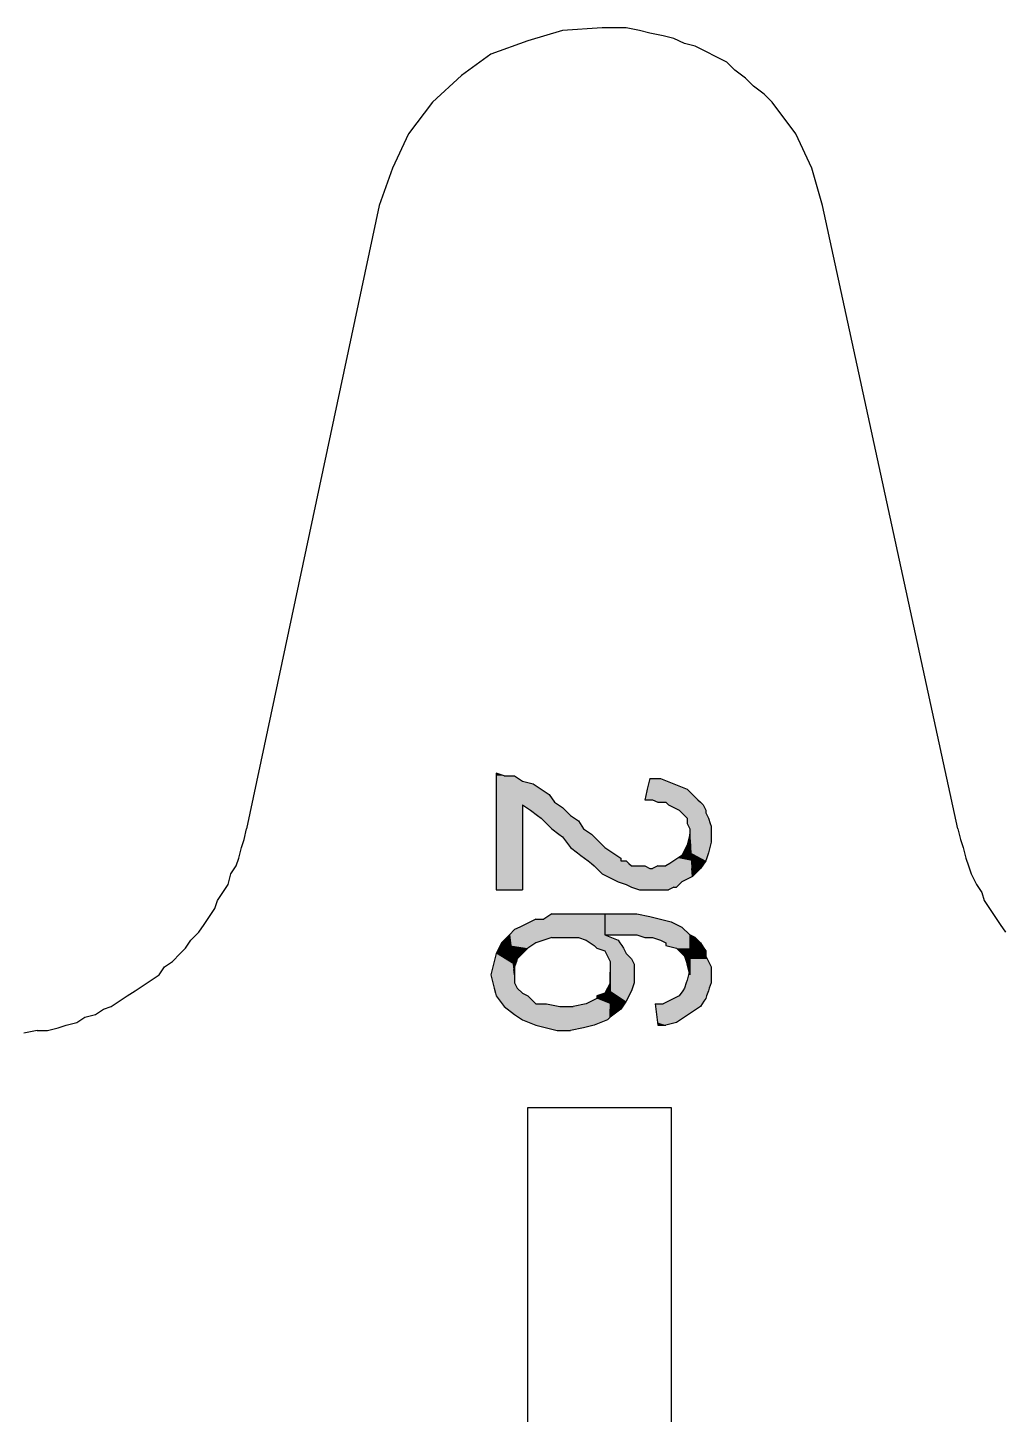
# Model space of a CAD drawing. Extents: x -1063 to 1100, y -467 to 441.
# Drawn here: x -159.4 to -98.2, y 203.2 to 290.3 of the extents above; entities that cross this region are included whole.
import ezdxf

# ---------------------------------------------------------------- set-up
doc = ezdxf.new("R2010")
doc.units = 0
doc.layers.add('H', color=7, linetype='CONTINUOUS')
doc.layers.add('P', color=250, linetype='CONTINUOUS')

# ---------------------------------------------------------------- blocks, each defined once
blk = doc.blocks.new('*U7')
at = {"layer": 'H', "color": 0, "linetype": 'CONTINUOUS'}
for p, q in [((-130, 243.5), (-130, 243.333)), ((-129.5, 243.333), (-130, 243.5)), ((-130, 243.333), (-130, 243)), ((-129.5, 243.333), (-128.833, 243.333)), ((-128.833, 243.333), (-128.333, 243)), ((-130, 243), (-130, 242.833)), ((-130, 242.833), (-130, 242.5)), ((-130, 242.5), (-130, 242.167)), ((-128.333, 243), (-127.667, 242.833)), ((-127.667, 242.833), (-127.167, 242.5)), ((-127.167, 242.5), (-126.667, 242.167)), ((-130, 242.167), (-130, 241.667)), ((-130, 241.667), (-130, 241.5)), ((-130, 241.5), (-130, 241.333)), ((-130, 241.333), (-130, 241.167)), ((-128.333, 241.5), (-128.333, 241.333)), ((-128.333, 241.5), (-128.083, 241.333)), ((-128.333, 241.333), (-128.333, 241.167)), ((-128.083, 241.333), (-127.833, 241.167)), ((-126.667, 242.167), (-126.333, 241.667)), ((-126.333, 241.667), (-126.083, 241.5)), ((-126.083, 241.5), (-125.833, 241.333)), ((-125.833, 241.333), (-125.667, 241.167)), ((-130, 241.167), (-130, 240.833)), ((-130, 240.833), (-130, 240.667)), ((-130, 240.667), (-130, 240.5)), ((-130, 240.5), (-130, 240)), ((-128.333, 241.167), (-128.333, 240.833)), ((-128.333, 240.833), (-128.333, 240.667)), ((-128.333, 240.667), (-128.333, 240.5)), ((-128.333, 240.5), (-128.333, 240)), ((-127.833, 241.167), (-127.389, 240.833)), ((-127.389, 240.833), (-127.167, 240.667)), ((-127.167, 240.667), (-127, 240.5)), ((-127, 240.5), (-126.5, 240)), ((-125.667, 241.167), (-125.333, 240.833)), ((-125.333, 240.833), (-125.083, 240.667)), ((-125.083, 240.667), (-124.833, 240.5)), ((-124.833, 240.5), (-124.5, 240)), ((-130, 240), (-130, 239.667)), ((-130, 239.667), (-130, 239.5)), ((-128.333, 240), (-128.333, 239.667)), ((-128.333, 239.667), (-128.333, 239.5)), ((-126.5, 240), (-126.056, 239.667)), ((-126.056, 239.667), (-125.833, 239.5)), ((-124.5, 240), (-124, 239.667)), ((-124, 239.667), (-123.833, 239.5)), ((-117.833, 239.667), (-117.875, 239.5)), ((-117.823, 239.5), (-117.833, 239.667)), ((-130, 239.5), (-130, 239.167)), ((-130, 239.167), (-130, 239)), ((-130, 239), (-130, 238.833)), ((-130, 238.833), (-130, 238.5)), ((-128.333, 239.5), (-128.333, 239.167)), ((-128.333, 239.167), (-128.333, 239)), ((-128.333, 239), (-128.333, 238.833)), ((-128.333, 238.833), (-128.333, 238.5)), ((-125.833, 239.5), (-125.583, 239.167)), ((-125.583, 239.167), (-125.458, 239)), ((-125.458, 239), (-125.333, 238.833)), ((-125.333, 238.833), (-124.889, 238.5)), ((-123.833, 239.5), (-123.5, 239.167)), ((-123.5, 239.167), (-123.333, 239)), ((-123.333, 239), (-123.167, 238.833)), ((-123.167, 238.833), (-122.667, 238.5)), ((-118.083, 238.833), (-118.25, 238.5)), ((-118, 239), (-118.083, 238.833)), ((-117.958, 239.167), (-118, 239)), ((-117.875, 239.5), (-117.958, 239.167)), ((-117.823, 239.5), (-117.802, 239.167)), ((-117.802, 239.167), (-117.792, 239)), ((-117.792, 239), (-117.781, 238.833)), ((-117.781, 238.833), (-117.76, 238.5)), ((-130, 238.5), (-130, 238.333)), ((-130, 238.333), (-130, 238.167)), ((-130, 238.167), (-130, 238)), ((-130, 238), (-130, 237.833)), ((-130, 237.833), (-130, 237.667)), ((-128.333, 238.5), (-128.333, 238.333)), ((-128.333, 238.333), (-128.333, 238.167)), ((-128.333, 238.167), (-128.333, 238)), ((-128.333, 238), (-128.333, 237.833)), ((-128.333, 237.833), (-128.333, 237.667)), ((-124.889, 238.5), (-124.667, 238.333)), ((-124.667, 238.333), (-124.444, 238.167)), ((-124.444, 238.167), (-124.222, 238)), ((-124.222, 238), (-124, 237.833)), ((-124, 237.833), (-123.833, 237.667)), ((-122.667, 238.5), (-122.417, 238.333)), ((-122.417, 238.333), (-122.167, 238.167)), ((-122.167, 238.167), (-122.167, 238)), ((-122.167, 238), (-121.833, 238)), ((-121.833, 238), (-121.667, 237.833)), ((-121.667, 237.833), (-121.5, 237.667)), ((-119.083, 237.833), (-119.333, 237.667)), ((-118.833, 238), (-119.083, 237.833)), ((-118.583, 238.167), (-118.833, 238)), ((-118.333, 238.333), (-118.583, 238.167)), ((-118.25, 238.5), (-118.333, 238.333)), ((-117.76, 238.5), (-117.75, 238.333)), ((-117.75, 238.333), (-117.74, 238.167)), ((-117.74, 238.167), (-117.729, 238)), ((-117.729, 238), (-117.719, 237.833)), ((-117.719, 237.833), (-117.708, 237.667)), ((-130, 237.667), (-130, 237.5)), ((-130, 237.5), (-130, 237.167)), ((-130, 237.167), (-130, 237)), ((-130, 237), (-130, 236.833)), ((-128.333, 237.667), (-128.333, 237.5)), ((-128.333, 237.5), (-128.333, 237.167)), ((-128.333, 237.167), (-128.333, 237)), ((-128.333, 237), (-128.333, 236.833)), ((-123.833, 237.667), (-123.667, 237.5)), ((-123.667, 237.5), (-123.333, 237.167)), ((-123.333, 237.167), (-123, 237)), ((-123, 237), (-122.667, 236.833)), ((-121.5, 237.667), (-121, 237.667)), ((-121, 237.667), (-120.667, 237.667)), ((-120.667, 237.667), (-120.333, 237.5)), ((-120.333, 237.5), (-120.167, 237.5)), ((-119.833, 237.667), (-120.167, 237.5)), ((-119.833, 237.667), (-119.333, 237.667)), ((-117.667, 237), (-118, 236.833)), ((-117.708, 237.667), (-117.698, 237.5)), ((-117.698, 237.5), (-117.677, 237.167)), ((-117.677, 237.167), (-117.667, 237)), ((-130, 236.833), (-130, 236.667)), ((-130, 236.667), (-130, 236.5)), ((-130, 236.5), (-130, 236.333)), ((-130, 236.333), (-130, 236.167)), ((-130, 236.167), (-128.333, 236.167)), ((-128.333, 236.833), (-128.333, 236.667)), ((-128.333, 236.667), (-128.333, 236.5)), ((-128.333, 236.5), (-128.333, 236.333)), ((-128.333, 236.333), (-128.333, 236.167)), ((-122.667, 236.833), (-122.333, 236.667)), ((-122.333, 236.667), (-121.833, 236.5)), ((-121.833, 236.5), (-121.5, 236.333)), ((-121.5, 236.333), (-121, 236.167)), ((-121, 236.167), (-119.667, 236.167)), ((-119.667, 236.167), (-119.167, 236.167)), ((-118.833, 236.333), (-119.167, 236.167)), ((-118.833, 236.333), (-118.667, 236.333)), ((-118.5, 236.5), (-118.667, 236.333)), ((-118.333, 236.667), (-118.5, 236.5)), ((-118, 236.833), (-118.333, 236.667))]:
    blk.add_line(p, q, dxfattribs=at)
for points in [[(-130, 243.5), (-130, 243.333), (-129.5, 243.333)], [(-130, 243.333), (-130, 243), (-128.333, 243)], [(-129.5, 243.333), (-129.5, 243.333), (-128.833, 243.333)], [(-130, 243), (-130, 242.833), (-127.667, 242.833)], [(-130, 242.833), (-130, 242.5), (-127.167, 242.5)], [(-130, 242.5), (-130, 242.167), (-126.667, 242.167)], [(-130, 242.167), (-130, 241.667), (-126.333, 241.667)], [(-130, 241.667), (-130, 241.5), (-126.083, 241.5)], [(-130, 241.5), (-130, 241.333), (-128.333, 241.333)], [(-130, 241.333), (-130, 241.167), (-128.333, 241.167)], [(-128.333, 241.5), (-128.083, 241.333), (-125.833, 241.333)], [(-128.083, 241.333), (-127.833, 241.167), (-125.667, 241.167)], [(-130, 241.167), (-130, 240.833), (-128.333, 240.833)], [(-130, 240.833), (-130, 240.667), (-128.333, 240.667)], [(-130, 240.667), (-130, 240.5), (-128.333, 240.5)], [(-130, 240.5), (-130, 240), (-128.333, 240)], [(-127.833, 241.167), (-127.389, 240.833), (-125.333, 240.833)], [(-127.389, 240.833), (-127.167, 240.667), (-125.083, 240.667)], [(-127.167, 240.667), (-127, 240.5), (-124.833, 240.5)], [(-127, 240.5), (-126.5, 240), (-124.5, 240)], [(-130, 240), (-130, 239.667), (-128.333, 239.667)], [(-130, 239.667), (-130, 239.5), (-128.333, 239.5)], [(-126.5, 240), (-126.056, 239.667), (-124, 239.667)], [(-126.056, 239.667), (-125.833, 239.5), (-123.833, 239.5)], [(-117.833, 239.667), (-117.875, 239.5), (-117.823, 239.5)], [(-130, 239.5), (-130, 239.167), (-128.333, 239.167)], [(-130, 239.167), (-130, 239), (-128.333, 239)], [(-130, 239), (-130, 238.833), (-128.333, 238.833)], [(-130, 238.833), (-130, 238.5), (-128.333, 238.5)], [(-125.833, 239.5), (-125.583, 239.167), (-123.5, 239.167)], [(-125.583, 239.167), (-125.458, 239), (-123.333, 239)], [(-125.458, 239), (-125.333, 238.833), (-123.167, 238.833)], [(-125.333, 238.833), (-124.889, 238.5), (-122.667, 238.5)], [(-118.083, 238.833), (-118.25, 238.5), (-117.76, 238.5)], [(-118, 239), (-118.083, 238.833), (-117.781, 238.833)], [(-117.958, 239.167), (-118, 239), (-117.792, 239)], [(-117.875, 239.5), (-117.958, 239.167), (-117.802, 239.167)], [(-130, 238.5), (-130, 238.333), (-128.333, 238.333)], [(-130, 238.333), (-130, 238.167), (-128.333, 238.167)], [(-130, 238.167), (-130, 238), (-128.333, 238)], [(-130, 238), (-130, 237.833), (-128.333, 237.833)], [(-130, 237.833), (-130, 237.667), (-128.333, 237.667)], [(-124.889, 238.5), (-124.667, 238.333), (-122.417, 238.333)], [(-124.667, 238.333), (-124.444, 238.167), (-122.167, 238.167)], [(-124.444, 238.167), (-124.222, 238), (-122.167, 238)], [(-124.222, 238), (-124, 237.833), (-121.667, 237.833)], [(-124, 237.833), (-123.833, 237.667), (-121.5, 237.667)], [(-122.167, 238), (-122.167, 238), (-121.833, 238)], [(-119.083, 237.833), (-119.333, 237.667), (-117.708, 237.667)], [(-118.833, 238), (-119.083, 237.833), (-117.719, 237.833)], [(-118.583, 238.167), (-118.833, 238), (-117.729, 238)], [(-118.333, 238.333), (-118.583, 238.167), (-117.74, 238.167)], [(-118.25, 238.5), (-118.333, 238.333), (-117.75, 238.333)], [(-130, 237.667), (-130, 237.5), (-128.333, 237.5)], [(-130, 237.5), (-130, 237.167), (-128.333, 237.167)], [(-130, 237.167), (-130, 237), (-128.333, 237)], [(-130, 237), (-130, 236.833), (-128.333, 236.833)], [(-123.833, 237.667), (-123.667, 237.5), (-120.333, 237.5)], [(-123.667, 237.5), (-123.333, 237.167), (-117.677, 237.167)], [(-123.333, 237.167), (-123, 237), (-117.667, 237)], [(-123, 237), (-122.667, 236.833), (-118, 236.833)], [(-121.5, 237.667), (-121.5, 237.667), (-121, 237.667)], [(-121, 237.667), (-121, 237.667), (-120.667, 237.667)], [(-120.333, 237.5), (-120.333, 237.5), (-120.167, 237.5)], [(-119.833, 237.667), (-120.167, 237.5), (-117.698, 237.5)], [(-119.833, 237.667), (-119.833, 237.667), (-119.333, 237.667)], [(-130, 236.833), (-130, 236.667), (-128.333, 236.667)], [(-130, 236.667), (-130, 236.5), (-128.333, 236.5)], [(-130, 236.5), (-130, 236.333), (-128.333, 236.333)], [(-130, 236.333), (-130, 236.167), (-128.333, 236.167)], [(-130, 236.167), (-130, 236.167), (-128.333, 236.167)], [(-122.667, 236.833), (-122.333, 236.667), (-118.333, 236.667)], [(-122.333, 236.667), (-121.833, 236.5), (-118.5, 236.5)], [(-121.833, 236.5), (-121.5, 236.333), (-118.667, 236.333)], [(-121.5, 236.333), (-121, 236.167), (-119.167, 236.167)], [(-121, 236.167), (-121, 236.167), (-119.667, 236.167)], [(-119.667, 236.167), (-119.667, 236.167), (-119.167, 236.167)], [(-118.833, 236.333), (-118.833, 236.333), (-118.667, 236.333)]]:
    blk.add_solid(points, dxfattribs=at)
at = {"layer": 'H', "color": 0, "linetype": 'CONTINUOUS', "extrusion": (0, 0, -1)}
for points in [[(130, 243.333), (128.833, 243.333), (128.333, 243)], [(130, 243), (128.333, 243), (127.667, 242.833)], [(130, 242.833), (127.667, 242.833), (127.167, 242.5)], [(130, 242.5), (127.167, 242.5), (126.667, 242.167)], [(130, 242.167), (126.667, 242.167), (126.333, 241.667)], [(130, 241.667), (126.333, 241.667), (126.083, 241.5)], [(130, 241.5), (128.333, 241.5), (128.333, 241.333)], [(130, 241.333), (128.333, 241.333), (128.333, 241.167)], [(128.333, 241.5), (126.083, 241.5), (125.833, 241.333)], [(128.083, 241.333), (125.833, 241.333), (125.667, 241.167)], [(130, 241.167), (128.333, 241.167), (128.333, 240.833)], [(130, 240.833), (128.333, 240.833), (128.333, 240.667)], [(130, 240.667), (128.333, 240.667), (128.333, 240.5)], [(130, 240.5), (128.333, 240.5), (128.333, 240)], [(127.833, 241.167), (125.667, 241.167), (125.333, 240.833)], [(127.389, 240.833), (125.333, 240.833), (125.083, 240.667)], [(127.167, 240.667), (125.083, 240.667), (124.833, 240.5)], [(127, 240.5), (124.833, 240.5), (124.5, 240)], [(130, 240), (128.333, 240), (128.333, 239.667)], [(130, 239.667), (128.333, 239.667), (128.333, 239.5)], [(126.5, 240), (124.5, 240), (124, 239.667)], [(126.056, 239.667), (124, 239.667), (123.833, 239.5)], [(130, 239.5), (128.333, 239.5), (128.333, 239.167)], [(130, 239.167), (128.333, 239.167), (128.333, 239)], [(130, 239), (128.333, 239), (128.333, 238.833)], [(130, 238.833), (128.333, 238.833), (128.333, 238.5)], [(125.833, 239.5), (123.833, 239.5), (123.5, 239.167)], [(125.583, 239.167), (123.5, 239.167), (123.333, 239)], [(125.458, 239), (123.333, 239), (123.167, 238.833)], [(125.333, 238.833), (123.167, 238.833), (122.667, 238.5)], [(118.083, 238.833), (117.781, 238.833), (117.76, 238.5)], [(118, 239), (117.792, 239), (117.781, 238.833)], [(117.958, 239.167), (117.802, 239.167), (117.792, 239)], [(117.875, 239.5), (117.823, 239.5), (117.802, 239.167)], [(130, 238.5), (128.333, 238.5), (128.333, 238.333)], [(130, 238.333), (128.333, 238.333), (128.333, 238.167)], [(130, 238.167), (128.333, 238.167), (128.333, 238)], [(130, 238), (128.333, 238), (128.333, 237.833)], [(130, 237.833), (128.333, 237.833), (128.333, 237.667)], [(124.889, 238.5), (122.667, 238.5), (122.417, 238.333)], [(124.667, 238.333), (122.417, 238.333), (122.167, 238.167)], [(124.444, 238.167), (122.167, 238.167), (122.167, 238)], [(124.222, 238), (121.833, 238), (121.667, 237.833)], [(124, 237.833), (121.667, 237.833), (121.5, 237.667)], [(119.083, 237.833), (117.719, 237.833), (117.708, 237.667)], [(118.833, 238), (117.729, 238), (117.719, 237.833)], [(118.583, 238.167), (117.74, 238.167), (117.729, 238)], [(118.333, 238.333), (117.75, 238.333), (117.74, 238.167)], [(118.25, 238.5), (117.76, 238.5), (117.75, 238.333)], [(130, 237.667), (128.333, 237.667), (128.333, 237.5)], [(130, 237.5), (128.333, 237.5), (128.333, 237.167)], [(130, 237.167), (128.333, 237.167), (128.333, 237)], [(130, 237), (128.333, 237), (128.333, 236.833)], [(123.833, 237.667), (120.667, 237.667), (120.333, 237.5)], [(123.667, 237.5), (117.698, 237.5), (117.677, 237.167)], [(123.333, 237.167), (117.677, 237.167), (117.667, 237)], [(123, 237), (117.667, 237), (118, 236.833)], [(119.833, 237.667), (117.708, 237.667), (117.698, 237.5)], [(130, 236.833), (128.333, 236.833), (128.333, 236.667)], [(130, 236.667), (128.333, 236.667), (128.333, 236.5)], [(130, 236.5), (128.333, 236.5), (128.333, 236.333)], [(130, 236.333), (128.333, 236.333), (128.333, 236.167)], [(122.667, 236.833), (118, 236.833), (118.333, 236.667)], [(122.333, 236.667), (118.333, 236.667), (118.5, 236.5)], [(121.833, 236.5), (118.5, 236.5), (118.667, 236.333)], [(121.5, 236.333), (118.833, 236.333), (119.167, 236.167)]]:
    blk.add_solid(points, dxfattribs=at)
blk = doc.blocks.new('*U8')
at = {"layer": 'H', "color": 0, "linetype": 'CONTINUOUS'}
for p, q in [((-120.333, 243.167), (-120.417, 242.833)), ((-120.333, 243.167), (-119.667, 243.167)), ((-119.667, 243.167), (-118.833, 242.833)), ((-120.5, 242.5), (-120.625, 242)), ((-120.417, 242.833), (-120.5, 242.5)), ((-118.833, 242.833), (-118, 242.5)), ((-118, 242.5), (-117.5, 242)), ((-120.625, 242), (-120.667, 241.833)), ((-120.667, 241.833), (-120.167, 241.833)), ((-120.167, 241.833), (-119.833, 241.667)), ((-119.833, 241.667), (-119.333, 241.667)), ((-119.333, 241.667), (-119.167, 241.5)), ((-119.167, 241.5), (-118.833, 241.333)), ((-118.833, 241.333), (-118.5, 241.167)), ((-117.5, 242), (-117.333, 241.833)), ((-117.333, 241.833), (-117.167, 241.667)), ((-117.167, 241.667), (-117, 241.5)), ((-117, 241.5), (-116.917, 241.333)), ((-116.917, 241.333), (-116.833, 241.167)), ((-118.5, 241.167), (-118.333, 241)), ((-118.333, 241), (-118, 240.667)), ((-118, 240.667), (-118, 240.333)), ((-116.833, 241.167), (-116.833, 241)), ((-116.833, 241), (-116.667, 240.667)), ((-116.667, 240.667), (-116.556, 240.333)), ((-118, 240.333), (-117.917, 240.167)), ((-117.917, 240.167), (-117.833, 240)), ((-117.833, 240), (-117.833, 239.667)), ((-117.833, 239.667), (-117.823, 239.5)), ((-116.556, 240.333), (-116.5, 240.167)), ((-116.5, 240.167), (-116.5, 240)), ((-116.5, 240), (-116.5, 239.667)), ((-116.5, 239.667), (-116.5, 239.5)), ((-117.823, 239.5), (-117.802, 239.167)), ((-117.802, 239.167), (-117.76, 238.5)), ((-116.5, 239.167), (-116.667, 238.5)), ((-116.5, 239.5), (-116.5, 239.167)), ((-117.76, 238.5), (-117.729, 238)), ((-117.729, 238), (-117.698, 237.5)), ((-116.833, 238), (-117.167, 237.5)), ((-116.667, 238.5), (-116.833, 238)), ((-117.667, 237), (-117.698, 237.5)), ((-117.167, 237.5), (-117.667, 237))]:
    blk.add_line(p, q, dxfattribs=at)
for points in [[(-120.333, 243.167), (-120.417, 242.833), (-118.833, 242.833)], [(-120.333, 243.167), (-120.333, 243.167), (-119.667, 243.167)], [(-120.5, 242.5), (-120.625, 242), (-117.5, 242)], [(-120.417, 242.833), (-120.5, 242.5), (-118, 242.5)], [(-120.625, 242), (-120.667, 241.833), (-117.333, 241.833)], [(-120.667, 241.833), (-120.667, 241.833), (-120.167, 241.833)], [(-120.167, 241.833), (-119.833, 241.667), (-117.167, 241.667)], [(-119.833, 241.667), (-119.833, 241.667), (-119.333, 241.667)], [(-119.333, 241.667), (-119.167, 241.5), (-117, 241.5)], [(-119.167, 241.5), (-118.833, 241.333), (-116.917, 241.333)], [(-118.833, 241.333), (-118.5, 241.167), (-116.833, 241.167)], [(-118.5, 241.167), (-118.333, 241), (-116.833, 241)], [(-118.333, 241), (-118, 240.667), (-116.667, 240.667)], [(-118, 240.667), (-118, 240.333), (-116.556, 240.333)], [(-118, 240.333), (-117.917, 240.167), (-116.5, 240.167)], [(-117.917, 240.167), (-117.833, 240), (-116.5, 240)], [(-117.833, 240), (-117.833, 239.667), (-116.5, 239.667)], [(-117.833, 239.667), (-117.823, 239.5), (-116.5, 239.5)], [(-117.823, 239.5), (-117.802, 239.167), (-116.5, 239.167)], [(-117.802, 239.167), (-117.76, 238.5), (-116.667, 238.5)], [(-117.76, 238.5), (-117.729, 238), (-116.833, 238)], [(-117.729, 238), (-117.698, 237.5), (-117.167, 237.5)]]:
    blk.add_solid(points, dxfattribs=at)
at = {"layer": 'H', "color": 0, "linetype": 'CONTINUOUS', "extrusion": (0, 0, -1)}
for points in [[(120.333, 243.167), (119.667, 243.167), (118.833, 242.833)], [(120.5, 242.5), (118, 242.5), (117.5, 242)], [(120.417, 242.833), (118.833, 242.833), (118, 242.5)], [(120.625, 242), (117.5, 242), (117.333, 241.833)], [(120.167, 241.833), (117.333, 241.833), (117.167, 241.667)], [(119.333, 241.667), (117.167, 241.667), (117, 241.5)], [(119.167, 241.5), (117, 241.5), (116.917, 241.333)], [(118.833, 241.333), (116.917, 241.333), (116.833, 241.167)], [(118.5, 241.167), (116.833, 241.167), (116.833, 241)], [(118.333, 241), (116.833, 241), (116.667, 240.667)], [(118, 240.667), (116.667, 240.667), (116.556, 240.333)], [(118, 240.333), (116.556, 240.333), (116.5, 240.167)], [(117.917, 240.167), (116.5, 240.167), (116.5, 240)], [(117.833, 240), (116.5, 240), (116.5, 239.667)], [(117.833, 239.667), (116.5, 239.667), (116.5, 239.5)], [(117.823, 239.5), (116.5, 239.5), (116.5, 239.167)], [(117.802, 239.167), (116.5, 239.167), (116.667, 238.5)], [(117.76, 238.5), (116.667, 238.5), (116.833, 238)], [(117.729, 238), (116.833, 238), (117.167, 237.5)], [(117.698, 237.5), (117.167, 237.5), (117.667, 237)]]:
    blk.add_solid(points, dxfattribs=at)
blk = doc.blocks.new('*U9')
at = {"layer": 'H', "color": 0, "linetype": 'CONTINUOUS'}
for p, q in [((-129.667, 232.833), (-130, 232.167)), ((-129.167, 233.333), (-129.667, 232.833)), ((-129.1, 232.833), (-129.167, 233.333)), ((-129.1, 232.833), (-129.011, 232.167)), ((-130, 232.167), (-130.167, 231.5)), ((-129.011, 232.167), (-128.922, 231.5)), ((-130.292, 231), (-130.333, 230.833)), ((-130.167, 231.5), (-130.292, 231)), ((-128.922, 231.5), (-128.856, 231)), ((-128.856, 231), (-128.833, 230.833)), ((-122.833, 231), (-122.833, 230.833)), ((-122.833, 230.833), (-122.833, 231)), ((-130.333, 230.833), (-130.292, 230.667)), ((-130.292, 230.667), (-130.25, 230.5)), ((-130.25, 230.5), (-130.208, 230.333)), ((-130.208, 230.333), (-130.167, 230.167)), ((-130.167, 230.167), (-130.125, 230)), ((-130.125, 230), (-130.042, 229.667)), ((-128.833, 230.833), (-128.833, 230.667)), ((-128.833, 230.667), (-128.833, 230.5)), ((-128.833, 230.5), (-128.833, 230.333)), ((-128.833, 230.333), (-128.75, 230.167)), ((-128.75, 230.167), (-128.667, 230)), ((-128.667, 230), (-128.333, 229.667)), ((-123, 230), (-123.167, 229.667)), ((-122.917, 230.167), (-123, 230)), ((-122.833, 230.333), (-122.917, 230.167)), ((-122.833, 230.833), (-122.833, 230.667)), ((-122.833, 230.667), (-122.833, 230.833)), ((-122.833, 230.667), (-122.833, 230.5)), ((-122.833, 230.5), (-122.833, 230.667)), ((-122.833, 230.5), (-122.833, 230.333)), ((-122.833, 230.333), (-122.833, 230.5)), ((-122.833, 230.167), (-122.833, 230.333)), ((-122.833, 230.167), (-122.833, 230)), ((-122.833, 230), (-122.833, 229.667)), ((-130.042, 229.667), (-130, 229.5)), ((-130, 229.5), (-129.875, 229.333)), ((-129.875, 229.333), (-129.625, 229)), ((-128.333, 229.667), (-128, 229.5)), ((-128, 229.5), (-127.833, 229.333)), ((-127.833, 229.333), (-127.5, 229)), ((-123.667, 229.333), (-124.333, 229)), ((-123.167, 229.667), (-123.667, 229.5)), ((-123.667, 229.5), (-123.667, 229.333)), ((-122.833, 229.667), (-122.833, 229.5)), ((-122.833, 229.5), (-122.833, 229.333)), ((-122.833, 229.333), (-122.833, 229)), ((-129.625, 229), (-129.5, 228.833)), ((-129.5, 228.833), (-128.833, 228.333)), ((-128.833, 228.333), (-128.583, 228.167)), ((-127.5, 229), (-127.167, 229)), ((-127.167, 229), (-126.833, 229)), ((-126.833, 229), (-126, 228.833)), ((-126, 228.833), (-125.167, 228.833)), ((-124.333, 229), (-125.167, 228.833)), ((-122.833, 229), (-122.833, 228.833)), ((-122.833, 228.833), (-122.833, 228.333)), ((-122.833, 228.333), (-122.833, 228.167)), ((-128.583, 228.167), (-128.333, 228)), ((-128.333, 228), (-127.5, 227.667)), ((-127.5, 227.667), (-126.833, 227.5)), ((-126.833, 227.5), (-126.167, 227.333)), ((-124.5, 227.5), (-125.333, 227.333)), ((-123.833, 227.667), (-124.5, 227.5)), ((-123, 228), (-123.833, 227.667)), ((-122.833, 228.167), (-123, 228)), ((-126.167, 227.333), (-125.333, 227.333))]:
    blk.add_line(p, q, dxfattribs=at)
for points in [[(-129.667, 232.833), (-130, 232.167), (-129.011, 232.167)], [(-129.167, 233.333), (-129.667, 232.833), (-129.1, 232.833)], [(-130, 232.167), (-130.167, 231.5), (-128.922, 231.5)], [(-130.292, 231), (-130.333, 230.833), (-128.833, 230.833)], [(-130.167, 231.5), (-130.292, 231), (-128.856, 231)], [(-122.833, 231), (-122.833, 230.833), (-122.833, 230.833)], [(-130.333, 230.833), (-130.292, 230.667), (-128.833, 230.667)], [(-130.292, 230.667), (-130.25, 230.5), (-128.833, 230.5)], [(-130.25, 230.5), (-130.208, 230.333), (-128.833, 230.333)], [(-130.208, 230.333), (-130.167, 230.167), (-128.75, 230.167)], [(-130.167, 230.167), (-130.125, 230), (-128.667, 230)], [(-130.125, 230), (-130.042, 229.667), (-128.333, 229.667)], [(-123, 230), (-123.167, 229.667), (-122.833, 229.667)], [(-122.917, 230.167), (-123, 230), (-122.833, 230)], [(-122.833, 230.333), (-122.917, 230.167), (-122.833, 230.167)], [(-122.833, 230.833), (-122.833, 230.667), (-122.833, 230.667)], [(-122.833, 230.667), (-122.833, 230.5), (-122.833, 230.5)], [(-122.833, 230.5), (-122.833, 230.333), (-122.833, 230.333)], [(-130.042, 229.667), (-130, 229.5), (-128, 229.5)], [(-130, 229.5), (-129.875, 229.333), (-127.833, 229.333)], [(-129.875, 229.333), (-129.625, 229), (-127.5, 229)], [(-123.667, 229.333), (-124.333, 229), (-122.833, 229)], [(-123.167, 229.667), (-123.667, 229.5), (-122.833, 229.5)], [(-123.667, 229.5), (-123.667, 229.333), (-122.833, 229.333)], [(-129.625, 229), (-129.5, 228.833), (-126, 228.833)], [(-129.5, 228.833), (-128.833, 228.333), (-122.833, 228.333)], [(-128.833, 228.333), (-128.583, 228.167), (-122.833, 228.167)], [(-127.5, 229), (-127.5, 229), (-127.167, 229)], [(-127.167, 229), (-127.167, 229), (-126.833, 229)], [(-126, 228.833), (-126, 228.833), (-125.167, 228.833)], [(-124.333, 229), (-125.167, 228.833), (-122.833, 228.833)], [(-128.583, 228.167), (-128.333, 228), (-123, 228)], [(-128.333, 228), (-127.5, 227.667), (-123.833, 227.667)], [(-127.5, 227.667), (-126.833, 227.5), (-124.5, 227.5)], [(-126.833, 227.5), (-126.167, 227.333), (-125.333, 227.333)], [(-126.167, 227.333), (-126.167, 227.333), (-125.333, 227.333)]]:
    blk.add_solid(points, dxfattribs=at)
at = {"layer": 'H', "color": 0, "linetype": 'CONTINUOUS', "extrusion": (0, 0, -1)}
for points in [[(129.667, 232.833), (129.1, 232.833), (129.011, 232.167)], [(130, 232.167), (129.011, 232.167), (128.922, 231.5)], [(130.292, 231), (128.856, 231), (128.833, 230.833)], [(130.167, 231.5), (128.922, 231.5), (128.856, 231)], [(130.333, 230.833), (128.833, 230.833), (128.833, 230.667)], [(130.292, 230.667), (128.833, 230.667), (128.833, 230.5)], [(130.25, 230.5), (128.833, 230.5), (128.833, 230.333)], [(130.208, 230.333), (128.833, 230.333), (128.75, 230.167)], [(130.167, 230.167), (128.75, 230.167), (128.667, 230)], [(130.125, 230), (128.667, 230), (128.333, 229.667)], [(123, 230), (122.833, 230), (122.833, 229.667)], [(122.917, 230.167), (122.833, 230.167), (122.833, 230)], [(130.042, 229.667), (128.333, 229.667), (128, 229.5)], [(130, 229.5), (128, 229.5), (127.833, 229.333)], [(129.875, 229.333), (127.833, 229.333), (127.5, 229)], [(123.667, 229.5), (122.833, 229.5), (122.833, 229.333)], [(123.667, 229.333), (122.833, 229.333), (122.833, 229)], [(123.167, 229.667), (122.833, 229.667), (122.833, 229.5)], [(129.625, 229), (126.833, 229), (126, 228.833)], [(129.5, 228.833), (122.833, 228.833), (122.833, 228.333)], [(128.833, 228.333), (122.833, 228.333), (122.833, 228.167)], [(124.333, 229), (122.833, 229), (122.833, 228.833)], [(128.583, 228.167), (122.833, 228.167), (123, 228)], [(128.333, 228), (123, 228), (123.833, 227.667)], [(127.5, 227.667), (123.833, 227.667), (124.5, 227.5)], [(126.833, 227.5), (124.5, 227.5), (125.333, 227.333)]]:
    blk.add_solid(points, dxfattribs=at)
blk = doc.blocks.new('*U10')
at = {"layer": 'H', "color": 0, "linetype": 'CONTINUOUS'}
for p, q in [((-126.5, 234.667), (-127, 234.333)), ((-126.5, 234.667), (-125.667, 234.667)), ((-125.667, 234.667), (-124.833, 234.667)), ((-124.833, 234.667), (-124.167, 234.667)), ((-124.167, 234.667), (-123.667, 234.667)), ((-123.667, 234.667), (-123.167, 234.667)), ((-123.167, 234.667), (-123.167, 234.333)), ((-128.833, 233.667), (-129.167, 233.333)), ((-128.5, 233.833), (-128.833, 233.667)), ((-128.167, 234), (-128.5, 233.833)), ((-127.833, 234.167), (-128.167, 234)), ((-127.5, 234.333), (-127.833, 234.167)), ((-127.5, 234.333), (-127, 234.333)), ((-123.167, 234.333), (-123.167, 234.167)), ((-123.167, 234.167), (-123.167, 234)), ((-123.167, 234), (-123.167, 233.833)), ((-123.167, 233.833), (-123.167, 233.667)), ((-123.167, 233.667), (-123.167, 233.333)), ((-129.167, 233.333), (-129.144, 233.167)), ((-129.144, 233.167), (-129.122, 233)), ((-129.122, 233), (-129.1, 232.833)), ((-129.1, 232.833), (-129.078, 232.667)), ((-129.078, 232.667), (-129.056, 232.5)), ((-127.75, 232.667), (-128, 232.5)), ((-127.5, 232.833), (-127.75, 232.667)), ((-127, 233), (-127.5, 232.833)), ((-126.5, 233.167), (-127, 233)), ((-126.5, 233.167), (-126.167, 233.167)), ((-126.167, 233.167), (-125.5, 233.167)), ((-125.5, 233.167), (-124.833, 233.167)), ((-124.833, 233.167), (-124.333, 233)), ((-124.333, 233), (-124.083, 232.833)), ((-124.083, 232.833), (-123.833, 232.667)), ((-123.833, 232.667), (-123.667, 232.5)), ((-123.167, 233.333), (-122.75, 233.167)), ((-122.75, 233.167), (-122.333, 233)), ((-122.333, 233), (-122.222, 232.833)), ((-122.222, 232.833), (-122.111, 232.667)), ((-122.111, 232.667), (-122, 232.5)), ((-129.056, 232.5), (-129.033, 232.333)), ((-129.033, 232.333), (-129.011, 232.167)), ((-129.011, 232.167), (-128.989, 232)), ((-128.989, 232), (-128.967, 231.833)), ((-128.967, 231.833), (-128.944, 231.667)), ((-128.667, 231.833), (-128.722, 231.667)), ((-128.5, 232), (-128.667, 231.833)), ((-128.333, 232.167), (-128.5, 232)), ((-128.167, 232.333), (-128.333, 232.167)), ((-128, 232.5), (-128.167, 232.333)), ((-123.667, 232.5), (-123.167, 232.333)), ((-123.167, 232.333), (-123.083, 232.167)), ((-123.083, 232.167), (-123, 232)), ((-123, 232), (-122.917, 231.833)), ((-122.917, 231.833), (-122.833, 231.667)), ((-122, 232.5), (-121.917, 232.333)), ((-121.917, 232.333), (-121.833, 232.167)), ((-121.833, 232.167), (-121.667, 232)), ((-121.667, 232), (-121.5, 231.833)), ((-121.5, 231.833), (-121.417, 231.667)), ((-128.944, 231.667), (-128.922, 231.5)), ((-128.922, 231.5), (-128.9, 231.333)), ((-128.9, 231.333), (-128.878, 231.167)), ((-128.833, 230.833), (-128.878, 231.167)), ((-128.778, 231.5), (-128.833, 231.333)), ((-128.833, 231.333), (-128.833, 231.167)), ((-128.833, 231.167), (-128.833, 230.833)), ((-128.722, 231.667), (-128.778, 231.5)), ((-122.833, 231.667), (-122.833, 231.5)), ((-122.833, 231.5), (-122.833, 231.333)), ((-122.833, 231.333), (-122.833, 231.167)), ((-122.833, 231.167), (-122.833, 230.833)), ((-121.417, 231.667), (-121.333, 231.5)), ((-121.333, 231.5), (-121.333, 231.333)), ((-121.333, 231.333), (-121.333, 231.167)), ((-121.333, 231.167), (-121.333, 230.833)), ((-122.833, 230.833), (-122.833, 230.333)), ((-122.833, 230.333), (-122.833, 229.833)), ((-121.333, 230.333), (-121.5, 229.833)), ((-121.333, 230.833), (-121.333, 230.333)), ((-122.833, 229.833), (-122.833, 229.167)), ((-122.833, 229.167), (-122.833, 228.667)), ((-121.833, 229.167), (-122.167, 228.667)), ((-121.5, 229.833), (-121.833, 229.167)), ((-122.167, 228.667), (-122.833, 228.167)), ((-122.833, 228.167), (-122.833, 228.667))]:
    blk.add_line(p, q, dxfattribs=at)
for points in [[(-126.5, 234.667), (-127, 234.333), (-123.167, 234.333)], [(-126.5, 234.667), (-126.5, 234.667), (-125.667, 234.667)], [(-125.667, 234.667), (-125.667, 234.667), (-124.833, 234.667)], [(-124.833, 234.667), (-124.833, 234.667), (-124.167, 234.667)], [(-124.167, 234.667), (-124.167, 234.667), (-123.667, 234.667)], [(-123.667, 234.667), (-123.667, 234.667), (-123.167, 234.667)], [(-128.833, 233.667), (-129.167, 233.333), (-123.167, 233.333)], [(-128.5, 233.833), (-128.833, 233.667), (-123.167, 233.667)], [(-128.167, 234), (-128.5, 233.833), (-123.167, 233.833)], [(-127.833, 234.167), (-128.167, 234), (-123.167, 234)], [(-127.5, 234.333), (-127.833, 234.167), (-123.167, 234.167)], [(-127.5, 234.333), (-127.5, 234.333), (-127, 234.333)], [(-129.167, 233.333), (-129.144, 233.167), (-122.75, 233.167)], [(-129.144, 233.167), (-129.122, 233), (-127, 233)], [(-129.122, 233), (-129.1, 232.833), (-127.5, 232.833)], [(-129.1, 232.833), (-129.078, 232.667), (-127.75, 232.667)], [(-129.078, 232.667), (-129.056, 232.5), (-128, 232.5)], [(-126.5, 233.167), (-126.5, 233.167), (-126.167, 233.167)], [(-126.167, 233.167), (-126.167, 233.167), (-125.5, 233.167)], [(-125.5, 233.167), (-125.5, 233.167), (-124.833, 233.167)], [(-124.833, 233.167), (-124.333, 233), (-122.333, 233)], [(-124.333, 233), (-124.083, 232.833), (-122.222, 232.833)], [(-124.083, 232.833), (-123.833, 232.667), (-122.111, 232.667)], [(-123.833, 232.667), (-123.667, 232.5), (-122, 232.5)], [(-129.056, 232.5), (-129.033, 232.333), (-128.167, 232.333)], [(-129.033, 232.333), (-129.011, 232.167), (-128.333, 232.167)], [(-129.011, 232.167), (-128.989, 232), (-128.5, 232)], [(-128.989, 232), (-128.967, 231.833), (-128.667, 231.833)], [(-128.967, 231.833), (-128.944, 231.667), (-128.722, 231.667)], [(-123.667, 232.5), (-123.167, 232.333), (-121.917, 232.333)], [(-123.167, 232.333), (-123.083, 232.167), (-121.833, 232.167)], [(-123.083, 232.167), (-123, 232), (-121.667, 232)], [(-123, 232), (-122.917, 231.833), (-121.5, 231.833)], [(-122.917, 231.833), (-122.833, 231.667), (-121.417, 231.667)], [(-128.944, 231.667), (-128.922, 231.5), (-128.778, 231.5)], [(-128.922, 231.5), (-128.9, 231.333), (-128.833, 231.333)], [(-128.9, 231.333), (-128.878, 231.167), (-128.833, 231.167)], [(-122.833, 231.667), (-122.833, 231.5), (-121.333, 231.5)], [(-122.833, 231.5), (-122.833, 231.333), (-121.333, 231.333)], [(-122.833, 231.333), (-122.833, 231.167), (-121.333, 231.167)], [(-122.833, 231.167), (-122.833, 230.833), (-121.333, 230.833)], [(-122.833, 230.833), (-122.833, 230.333), (-121.333, 230.333)], [(-122.833, 230.333), (-122.833, 229.833), (-121.5, 229.833)], [(-122.833, 229.833), (-122.833, 229.167), (-121.833, 229.167)], [(-122.833, 229.167), (-122.833, 228.667), (-122.167, 228.667)]]:
    blk.add_solid(points, dxfattribs=at)
at = {"layer": 'H', "color": 0, "linetype": 'CONTINUOUS', "extrusion": (0, 0, -1)}
for points in [[(126.5, 234.667), (123.167, 234.667), (123.167, 234.333)], [(128.833, 233.667), (123.167, 233.667), (123.167, 233.333)], [(128.5, 233.833), (123.167, 233.833), (123.167, 233.667)], [(128.167, 234), (123.167, 234), (123.167, 233.833)], [(127.833, 234.167), (123.167, 234.167), (123.167, 234)], [(127.5, 234.333), (123.167, 234.333), (123.167, 234.167)], [(129.167, 233.333), (123.167, 233.333), (122.75, 233.167)], [(129.144, 233.167), (126.5, 233.167), (127, 233)], [(129.122, 233), (127, 233), (127.5, 232.833)], [(129.1, 232.833), (127.5, 232.833), (127.75, 232.667)], [(129.078, 232.667), (127.75, 232.667), (128, 232.5)], [(124.833, 233.167), (122.75, 233.167), (122.333, 233)], [(124.333, 233), (122.333, 233), (122.222, 232.833)], [(124.083, 232.833), (122.222, 232.833), (122.111, 232.667)], [(123.833, 232.667), (122.111, 232.667), (122, 232.5)], [(129.056, 232.5), (128, 232.5), (128.167, 232.333)], [(129.033, 232.333), (128.167, 232.333), (128.333, 232.167)], [(129.011, 232.167), (128.333, 232.167), (128.5, 232)], [(128.989, 232), (128.5, 232), (128.667, 231.833)], [(128.967, 231.833), (128.667, 231.833), (128.722, 231.667)], [(123.667, 232.5), (122, 232.5), (121.917, 232.333)], [(123.167, 232.333), (121.917, 232.333), (121.833, 232.167)], [(123.083, 232.167), (121.833, 232.167), (121.667, 232)], [(123, 232), (121.667, 232), (121.5, 231.833)], [(122.917, 231.833), (121.5, 231.833), (121.417, 231.667)], [(128.944, 231.667), (128.722, 231.667), (128.778, 231.5)], [(128.922, 231.5), (128.778, 231.5), (128.833, 231.333)], [(128.9, 231.333), (128.833, 231.333), (128.833, 231.167)], [(128.878, 231.167), (128.833, 231.167), (128.833, 230.833)], [(122.833, 231.667), (121.417, 231.667), (121.333, 231.5)], [(122.833, 231.5), (121.333, 231.5), (121.333, 231.333)], [(122.833, 231.333), (121.333, 231.333), (121.333, 231.167)], [(122.833, 231.167), (121.333, 231.167), (121.333, 230.833)], [(122.833, 230.833), (121.333, 230.833), (121.333, 230.333)], [(122.833, 230.333), (121.333, 230.333), (121.5, 229.833)], [(122.833, 229.833), (121.5, 229.833), (121.833, 229.167)], [(122.833, 229.167), (121.833, 229.167), (122.167, 228.667)], [(122.833, 228.667), (122.167, 228.667), (122.833, 228.167)]]:
    blk.add_solid(points, dxfattribs=at)
blk = doc.blocks.new('*U11')
at = {"layer": 'H', "color": 0, "linetype": 'CONTINUOUS'}
for p, q in [((-123.167, 234.667), (-122.5, 234.667)), ((-123.167, 234.667), (-123.167, 234.5)), ((-123.167, 234.5), (-123.167, 234.333)), ((-122.5, 234.667), (-121.833, 234.667)), ((-121.833, 234.667), (-121.167, 234.667)), ((-121.167, 234.667), (-120.333, 234.5)), ((-120.333, 234.5), (-119.667, 234.333)), ((-123.167, 234.333), (-123.167, 234.167)), ((-123.167, 234.167), (-123.167, 233.833)), ((-123.167, 233.833), (-123.167, 233.333)), ((-119.667, 234.333), (-119, 234.167)), ((-119, 234.167), (-118.333, 233.833)), ((-118.333, 233.833), (-117.833, 233.333)), ((-123.167, 233.333), (-122.667, 233.333)), ((-122.667, 233.333), (-122.167, 233.333)), ((-122.167, 233.333), (-121.667, 233.333)), ((-121.667, 233.333), (-121.167, 233.333)), ((-121.167, 233.333), (-120.667, 233.167)), ((-120.667, 233.167), (-120.167, 233.167)), ((-120.167, 233.167), (-119.667, 233)), ((-119.667, 233), (-119.333, 232.833)), ((-119.333, 232.833), (-119.333, 232.667)), ((-119.333, 232.667), (-118.667, 232.5)), ((-117.833, 233.333), (-117.833, 233.167)), ((-117.833, 233.167), (-117.833, 233)), ((-117.833, 233), (-117.833, 232.833)), ((-117.833, 232.833), (-117.833, 232.667)), ((-117.833, 232.667), (-117.833, 232.5)), ((-118.667, 232.5), (-118.167, 232)), ((-118.167, 232), (-118, 231.5)), ((-117.833, 232.5), (-117.833, 232)), ((-117.833, 232), (-117.833, 231.5)), ((-117.833, 230.833), (-118, 231.5)), ((-117.833, 231.5), (-117.833, 230.833))]:
    blk.add_line(p, q, dxfattribs=at)
for points in [[(-123.167, 234.667), (-123.167, 234.667), (-122.5, 234.667)], [(-123.167, 234.667), (-123.167, 234.5), (-120.333, 234.5)], [(-123.167, 234.5), (-123.167, 234.333), (-119.667, 234.333)], [(-122.5, 234.667), (-122.5, 234.667), (-121.833, 234.667)], [(-121.833, 234.667), (-121.833, 234.667), (-121.167, 234.667)], [(-123.167, 234.333), (-123.167, 234.167), (-119, 234.167)], [(-123.167, 234.167), (-123.167, 233.833), (-118.333, 233.833)], [(-123.167, 233.833), (-123.167, 233.333), (-117.833, 233.333)], [(-123.167, 233.333), (-123.167, 233.333), (-122.667, 233.333)], [(-122.667, 233.333), (-122.667, 233.333), (-122.167, 233.333)], [(-122.167, 233.333), (-122.167, 233.333), (-121.667, 233.333)], [(-121.667, 233.333), (-121.667, 233.333), (-121.167, 233.333)], [(-121.167, 233.333), (-120.667, 233.167), (-117.833, 233.167)], [(-120.667, 233.167), (-120.667, 233.167), (-120.167, 233.167)], [(-120.167, 233.167), (-119.667, 233), (-117.833, 233)], [(-119.667, 233), (-119.333, 232.833), (-117.833, 232.833)], [(-119.333, 232.833), (-119.333, 232.667), (-117.833, 232.667)], [(-119.333, 232.667), (-118.667, 232.5), (-117.833, 232.5)], [(-118.667, 232.5), (-118.167, 232), (-117.833, 232)], [(-118.167, 232), (-118, 231.5), (-117.833, 231.5)]]:
    blk.add_solid(points, dxfattribs=at)
at = {"layer": 'H', "color": 0, "linetype": 'CONTINUOUS', "extrusion": (0, 0, -1)}
for points in [[(123.167, 234.667), (121.167, 234.667), (120.333, 234.5)], [(123.167, 234.5), (120.333, 234.5), (119.667, 234.333)], [(123.167, 234.333), (119.667, 234.333), (119, 234.167)], [(123.167, 234.167), (119, 234.167), (118.333, 233.833)], [(123.167, 233.833), (118.333, 233.833), (117.833, 233.333)], [(121.167, 233.333), (117.833, 233.333), (117.833, 233.167)], [(120.167, 233.167), (117.833, 233.167), (117.833, 233)], [(119.667, 233), (117.833, 233), (117.833, 232.833)], [(119.333, 232.833), (117.833, 232.833), (117.833, 232.667)], [(119.333, 232.667), (117.833, 232.667), (117.833, 232.5)], [(118.667, 232.5), (117.833, 232.5), (117.833, 232)], [(118.167, 232), (117.833, 232), (117.833, 231.5)], [(118, 231.5), (117.833, 231.5), (117.833, 230.833)]]:
    blk.add_solid(points, dxfattribs=at)
blk = doc.blocks.new('*U12')
at = {"layer": 'H', "color": 0, "linetype": 'CONTINUOUS'}
for p, q in [((-117.833, 233.333), (-117.833, 233.167)), ((-117.5, 233.167), (-117.833, 233.333)), ((-117.833, 233.167), (-117.833, 232.833)), ((-117.833, 232.833), (-117.833, 232.5)), ((-117.5, 233.167), (-117.167, 232.833)), ((-117.167, 232.833), (-116.944, 232.5)), ((-117.833, 232.5), (-117.833, 232.333)), ((-117.833, 232.333), (-117.833, 232)), ((-117.833, 232), (-117.833, 231.833)), ((-117.833, 231.833), (-117.833, 231.667)), ((-116.944, 232.5), (-116.833, 232.333)), ((-116.833, 232.333), (-116.833, 232)), ((-116.833, 232), (-116.75, 231.833)), ((-116.75, 231.833), (-116.667, 231.667)), ((-117.833, 231.167), (-117.917, 230.833)), ((-117.833, 231.667), (-117.833, 231.333)), ((-117.833, 231.333), (-117.833, 231.167)), ((-116.667, 231.667), (-116.5, 231.333)), ((-116.5, 231.333), (-116.5, 231.167)), ((-116.5, 231.167), (-116.5, 230.833)), ((-118.167, 230), (-118.278, 229.833)), ((-118.056, 230.333), (-118.167, 230)), ((-118, 230.5), (-118.056, 230.333)), ((-117.917, 230.833), (-118, 230.5)), ((-116.611, 230), (-116.667, 229.833)), ((-116.5, 230.333), (-116.611, 230)), ((-116.5, 230.833), (-116.5, 230.5)), ((-116.5, 230.5), (-116.5, 230.333)), ((-119.167, 229.167), (-119.5, 229)), ((-118.833, 229.333), (-119.167, 229.167)), ((-118.5, 229.5), (-118.833, 229.333)), ((-118.278, 229.833), (-118.5, 229.5)), ((-116.944, 229.167), (-117.056, 229)), ((-116.833, 229.333), (-116.944, 229.167)), ((-116.778, 229.5), (-116.833, 229.333)), ((-116.667, 229.833), (-116.778, 229.5)), ((-120, 229), (-119.5, 229)), ((-120, 229), (-119.979, 228.833)), ((-119.979, 228.833), (-119.938, 228.5)), ((-119.938, 228.5), (-119.896, 228.167)), ((-117.667, 228.5), (-118.167, 228.167)), ((-117.167, 228.833), (-117.667, 228.5)), ((-117.056, 229), (-117.167, 228.833)), ((-119.896, 228.167), (-119.854, 227.833)), ((-119.854, 227.833), (-119.833, 227.667)), ((-119.833, 227.667), (-119.333, 227.667)), ((-118.667, 227.833), (-119.333, 227.667)), ((-118.167, 228.167), (-118.667, 227.833))]:
    blk.add_line(p, q, dxfattribs=at)
for points in [[(-117.833, 233.333), (-117.833, 233.167), (-117.5, 233.167)], [(-117.833, 233.167), (-117.833, 232.833), (-117.167, 232.833)], [(-117.833, 232.833), (-117.833, 232.5), (-116.944, 232.5)], [(-117.833, 232.5), (-117.833, 232.333), (-116.833, 232.333)], [(-117.833, 232.333), (-117.833, 232), (-116.833, 232)], [(-117.833, 232), (-117.833, 231.833), (-116.75, 231.833)], [(-117.833, 231.833), (-117.833, 231.667), (-116.667, 231.667)], [(-117.833, 231.167), (-117.917, 230.833), (-116.5, 230.833)], [(-117.833, 231.667), (-117.833, 231.333), (-116.5, 231.333)], [(-117.833, 231.333), (-117.833, 231.167), (-116.5, 231.167)], [(-118.167, 230), (-118.278, 229.833), (-116.667, 229.833)], [(-118.056, 230.333), (-118.167, 230), (-116.611, 230)], [(-118, 230.5), (-118.056, 230.333), (-116.5, 230.333)], [(-117.917, 230.833), (-118, 230.5), (-116.5, 230.5)], [(-119.167, 229.167), (-119.5, 229), (-117.056, 229)], [(-118.833, 229.333), (-119.167, 229.167), (-116.944, 229.167)], [(-118.5, 229.5), (-118.833, 229.333), (-116.833, 229.333)], [(-118.278, 229.833), (-118.5, 229.5), (-116.778, 229.5)], [(-120, 229), (-120, 229), (-119.5, 229)], [(-120, 229), (-119.979, 228.833), (-117.167, 228.833)], [(-119.979, 228.833), (-119.938, 228.5), (-117.667, 228.5)], [(-119.938, 228.5), (-119.896, 228.167), (-118.167, 228.167)], [(-119.896, 228.167), (-119.854, 227.833), (-118.667, 227.833)], [(-119.854, 227.833), (-119.833, 227.667), (-119.333, 227.667)], [(-119.833, 227.667), (-119.833, 227.667), (-119.333, 227.667)]]:
    blk.add_solid(points, dxfattribs=at)
at = {"layer": 'H', "color": 0, "linetype": 'CONTINUOUS', "extrusion": (0, 0, -1)}
for points in [[(117.833, 233.167), (117.5, 233.167), (117.167, 232.833)], [(117.833, 232.833), (117.167, 232.833), (116.944, 232.5)], [(117.833, 232.5), (116.944, 232.5), (116.833, 232.333)], [(117.833, 232.333), (116.833, 232.333), (116.833, 232)], [(117.833, 232), (116.833, 232), (116.75, 231.833)], [(117.833, 231.833), (116.75, 231.833), (116.667, 231.667)], [(117.833, 231.667), (116.667, 231.667), (116.5, 231.333)], [(117.833, 231.333), (116.5, 231.333), (116.5, 231.167)], [(117.833, 231.167), (116.5, 231.167), (116.5, 230.833)], [(118.167, 230), (116.611, 230), (116.667, 229.833)], [(118.056, 230.333), (116.5, 230.333), (116.611, 230)], [(118, 230.5), (116.5, 230.5), (116.5, 230.333)], [(117.917, 230.833), (116.5, 230.833), (116.5, 230.5)], [(119.167, 229.167), (116.944, 229.167), (117.056, 229)], [(118.833, 229.333), (116.833, 229.333), (116.944, 229.167)], [(118.5, 229.5), (116.778, 229.5), (116.833, 229.333)], [(118.278, 229.833), (116.667, 229.833), (116.778, 229.5)], [(120, 229), (117.056, 229), (117.167, 228.833)], [(119.979, 228.833), (117.167, 228.833), (117.667, 228.5)], [(119.938, 228.5), (117.667, 228.5), (118.167, 228.167)], [(119.896, 228.167), (118.167, 228.167), (118.667, 227.833)], [(119.854, 227.833), (118.667, 227.833), (119.333, 227.667)]]:
    blk.add_solid(points, dxfattribs=at)

msp = doc.modelspace()

# ---------------------------------------------------------------- linework, layer by layer
at = {"layer": 'P', "color": 0, "linetype": 'CONTINUOUS'}
for points in [[(-101, 240), (-109.5, 279.167), (-110.167, 281.5), (-111.167, 283.667), (-112.667, 285.667), (-113.167, 286.167), (-113.833, 286.667), (-114.333, 287.167), (-115, 287.667), (-115.5, 288.167), (-116.167, 288.5), (-116.833, 288.833), (-117.5, 289.167), (-118.167, 289.333), (-118.833, 289.667), (-119.5, 289.833), (-120.333, 290), (-121, 290.167), (-121.833, 290.333), (-122.5, 290.333), (-123.333, 290.333), (-125.833, 290.167), (-128, 289.5), (-130.333, 288.667), (-132.167, 287.333), (-134, 285.667), (-135.5, 283.667), (-136.5, 281.5), (-137.333, 279.167), (-145.667, 240)], [(-158.833, 227.333), (-158.167, 227.333), (-157.5, 227.5), (-157, 227.667), (-156.333, 227.833), (-155.833, 228.167), (-155.167, 228.333), (-154.667, 228.667), (-154.167, 228.833), (-153.667, 229.167), (-153.167, 229.5), (-152.667, 229.833), (-152.167, 230.167), (-151.667, 230.5), (-151.167, 230.833), (-150.833, 231.333), (-150.333, 231.667), (-149.833, 232.167), (-149.5, 232.5), (-149.167, 233), (-148.667, 233.5), (-148.333, 234), (-148, 234.5), (-147.667, 235), (-147.5, 235.5), (-147.167, 236), (-146.833, 236.5), (-146.667, 237.167), (-146.333, 237.667), (-146.167, 238.167), (-146, 238.833), (-145.833, 239.333), (-145.667, 240)], [(-101, 240), (-100.833, 239.333), (-100.667, 238.833), (-100.5, 238.167), (-100.333, 237.667), (-100.167, 237.167), (-99.833, 236.5), (-99.5, 236), (-99.333, 235.5), (-99, 235), (-98.667, 234.5), (-98.333, 234), (-98, 233.5)], [(-158.833, 227.333), (-159.667, 227.167)], [(-128, 200.333), (-128, 222.5), (-119, 222.5), (-119, 200.333)]]:
    msp.add_lwpolyline(points, dxfattribs=at)

# ---------------------------------------------------------------- block references
at = {"layer": 'H', "color": 0, "linetype": 'CONTINUOUS'}
for name in ['*U7', '*U8', '*U10', '*U11', '*U9', '*U12']:
    msp.add_blockref(name, (0, 0), dxfattribs=at)

doc.saveas('drawing.dxf')
